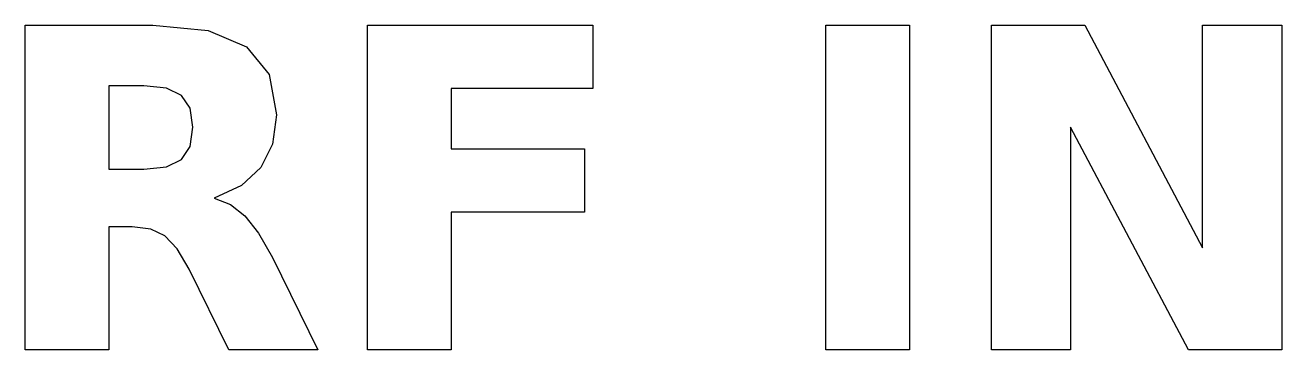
# Model space of a CAD drawing. Header units: millimetres. Extents: x 8.7 to 20.4, y 5.3 to 8.3.
import ezdxf

# ---------------------------------------------------------------- set-up
doc = ezdxf.new("R2010")
doc.units = ezdxf.units.MM

msp = doc.modelspace()

# ---------------------------------------------------------------- linework, layer by layer
for points in [[(9.4929, 5.35), (8.7195, 5.35), (8.7195, 8.35), (9.9006, 8.35), (10.4141, 8.3002), (10.7692, 8.1507), (10.9765, 7.8941), (11.0456, 7.5219), (11.0096, 7.2514), (10.9016, 7.0339), (10.7218, 6.868), (10.4689, 6.7523), (10.6194, 6.6933), (10.7531, 6.5883), (10.8798, 6.4281), (11.0077, 6.2019), (11.4276, 5.35), (10.6039, 5.35), (10.2381, 6.0952), (10.1267, 6.2845), (10.0137, 6.4025), (9.8816, 6.4647), (9.7115, 6.4854), (9.4929, 6.4854)], [(11.8879, 8.35), (13.9749, 8.35), (13.9749, 7.7649), (12.6614, 7.7649), (12.6614, 7.2068), (13.8971, 7.2068), (13.8971, 6.6218), (12.6614, 6.6218), (12.6614, 5.35), (11.8879, 5.35)], [(16.1314, 8.35), (16.9048, 8.35), (16.9048, 5.35), (16.1314, 5.35)], [(17.6622, 8.35), (18.5257, 8.35), (19.6168, 6.2926), (19.6168, 8.35), (20.3504, 8.35), (20.3504, 5.35), (19.4863, 5.35), (18.3952, 7.4074), (18.3952, 5.35), (17.6622, 5.35)], [(10.0269, 7.0422), (10.1667, 7.1098), (10.2458, 7.2295), (10.2722, 7.4074), (10.2458, 7.5833), (10.1667, 7.7006), (10.0269, 7.7672), (9.8183, 7.7893), (9.4929, 7.7893), (9.4929, 7.0197), (9.8183, 7.0197)]]:
    msp.add_lwpolyline(points, close=True)

doc.saveas('drawing.dxf')
